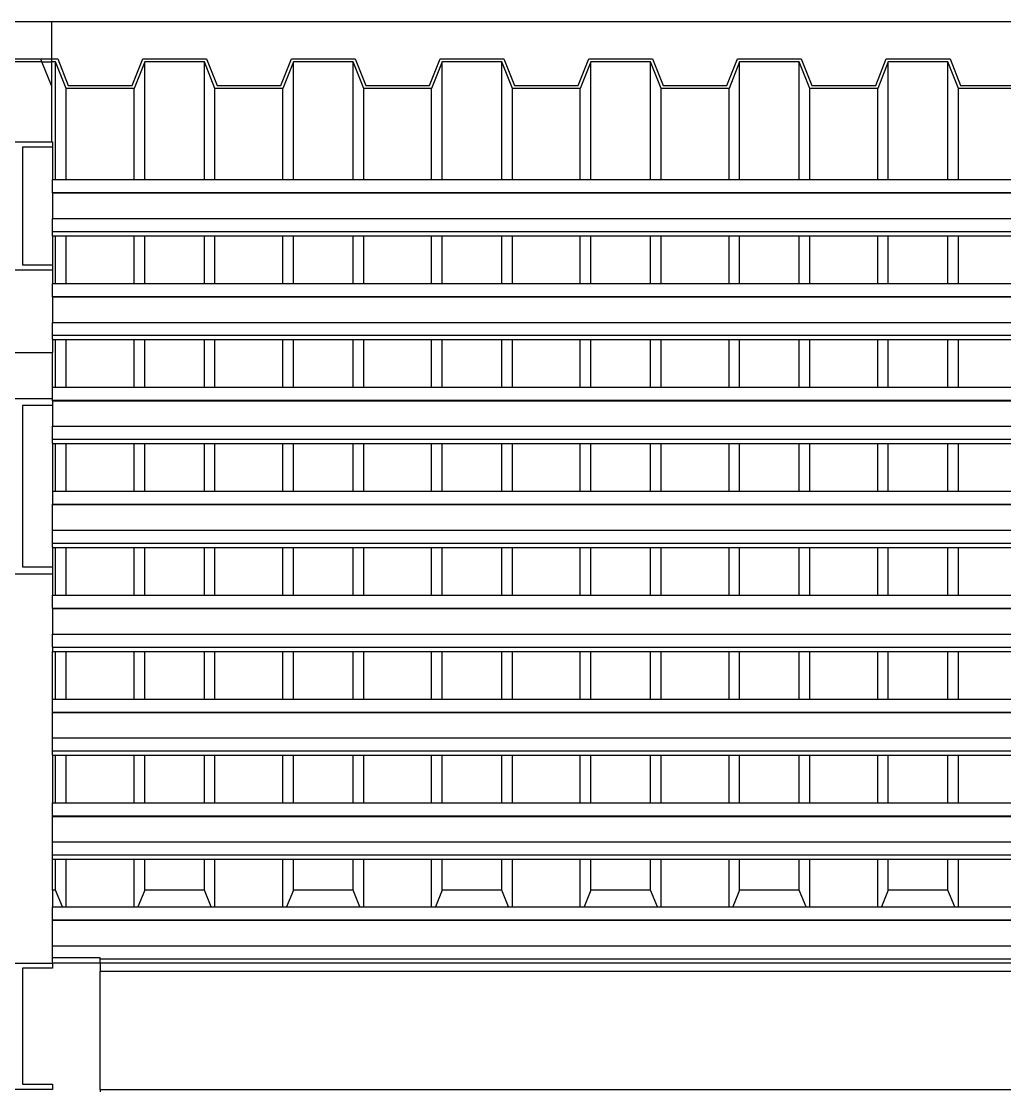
# Model space of a CAD drawing. Extents: x -35.6 to 35.6, y -12.2 to 13.4.
# Drawn here: x -3.735 to -1.867, y 10.831 to 12.861 of the extents above; entities that cross this region are included whole.
import ezdxf

# ---------------------------------------------------------------- set-up
doc = ezdxf.new("R2010")
doc.units = 0
doc.layers.get('0').update_dxf_attribs({"linetype": 'CONTINUOUS'})
doc.layers.add('SECTIONCUTEDGES', color=7, linetype='CONTINUOUS')

msp = doc.modelspace()

# ---------------------------------------------------------------- linework, layer by layer
for p, q in [((-3.6695, 12.5607), (-3.6695, 12.7841)), ((-3.5003, 12.5607), (-3.5003, 12.7841)), ((-3.3871, 12.5607), (-3.3871, 12.7841)), ((-3.2179, 12.5607), (-3.2179, 12.7841)), ((-3.1047, 12.5607), (-3.1047, 12.7841)), ((-2.9355, 12.5607), (-2.9355, 12.7841)), ((-2.8223, 12.5607), (-2.8223, 12.7841)), ((-2.6531, 12.5607), (-2.6531, 12.7841)), ((-2.5399, 12.5607), (-2.5399, 12.7841)), ((-2.3707, 12.5607), (-2.3707, 12.7841)), ((-2.2575, 12.5607), (-2.2575, 12.7841)), ((-2.0883, 12.5607), (-2.0883, 12.7841)), ((-1.975, 12.5607), (-1.975, 12.7841)), ((-3.6775, 12.7392), (-3.6775, 12.632)), ((-3.6494, 12.5607), (-3.6494, 12.7334)), ((-3.5205, 12.5607), (-3.5205, 12.7334)), ((-3.3669, 12.5607), (-3.3669, 12.7334)), ((-3.2381, 12.5607), (-3.2381, 12.7334)), ((-3.0845, 12.5607), (-3.0845, 12.7334)), ((-2.9557, 12.5607), (-2.9557, 12.7334)), ((-2.8021, 12.5607), (-2.8021, 12.7334)), ((-2.6733, 12.5607), (-2.6733, 12.7334)), ((-2.5197, 12.5607), (-2.5197, 12.7334)), ((-2.3908, 12.5607), (-2.3908, 12.7334)), ((-2.2373, 12.5607), (-2.2373, 12.7334)), ((-2.1084, 12.5607), (-2.1084, 12.7334)), ((-1.9549, 12.5607), (-1.9549, 12.7334)), ((-3.6752, 12.6221), (-3.6752, 12.5607)), ((-3.6752, 12.536), (-3.6752, 12.5607)), ((-3.6752, 12.5607), (-3.6695, 12.5607)), ((-3.6695, 12.5607), (-3.6494, 12.5607)), ((-3.6494, 12.5607), (-3.5205, 12.5607)), ((-3.5205, 12.5607), (-3.5003, 12.5607)), ((-3.5003, 12.5607), (-3.3871, 12.5607)), ((-3.3871, 12.5607), (-3.3669, 12.5607)), ((-3.3669, 12.5607), (-3.2381, 12.5607)), ((-3.2381, 12.5607), (-3.2179, 12.5607)), ((-3.2179, 12.5607), (-3.1047, 12.5607)), ((-3.1047, 12.5607), (-3.0845, 12.5607)), ((-3.0845, 12.5607), (-2.9557, 12.5607)), ((-2.9557, 12.5607), (-2.9355, 12.5607)), ((-2.9355, 12.5607), (-2.8223, 12.5607)), ((-2.8223, 12.5607), (-2.8021, 12.5607)), ((-2.8021, 12.5607), (-2.6733, 12.5607)), ((-2.6733, 12.5607), (-2.6531, 12.5607)), ((-2.6531, 12.5607), (-2.5399, 12.5607)), ((-2.5399, 12.5607), (-2.5197, 12.5607)), ((-2.5197, 12.5607), (-2.3908, 12.5607)), ((-2.3908, 12.5607), (-2.3707, 12.5607)), ((-2.3707, 12.5607), (-2.2575, 12.5607)), ((-2.2575, 12.5607), (-2.2373, 12.5607)), ((-2.2373, 12.5607), (-2.1084, 12.5607)), ((-2.1084, 12.5607), (-2.0883, 12.5607)), ((-2.0883, 12.5607), (-1.975, 12.5607)), ((-1.975, 12.5607), (-1.9549, 12.5607)), ((-1.9549, 12.5607), (-1.826, 12.5607)), ((-3.6752, 12.5352), (-3.6752, 12.536)), ((-3.6752, 12.536), (-0.0452, 12.536)), ((-3.6752, 12.5352), (-0.0452, 12.5352)), ((-3.6752, 12.5352), (-3.6752, 12.4867)), ((-3.6752, 12.4621), (-3.6752, 12.4867)), ((-3.6752, 12.4867), (-0.0452, 12.4867)), ((-3.6752, 12.4538), (-3.6752, 12.4621)), ((-3.6752, 12.4621), (-0.0452, 12.4621)), ((-3.6752, 12.4538), (-3.6695, 12.4538)), ((-3.6752, 12.4538), (-3.6752, 12.3987)), ((-3.6695, 12.3634), (-3.6695, 12.4538)), ((-3.6695, 12.4538), (-3.6494, 12.4538)), ((-3.6494, 12.3634), (-3.6494, 12.4538)), ((-3.6494, 12.4538), (-3.5205, 12.4538)), ((-3.5205, 12.3634), (-3.5205, 12.4538)), ((-3.5205, 12.4538), (-3.5003, 12.4538)), ((-3.5003, 12.3634), (-3.5003, 12.4538)), ((-3.5003, 12.4538), (-3.3871, 12.4538)), ((-3.3871, 12.3634), (-3.3871, 12.4538)), ((-3.3871, 12.4538), (-3.3669, 12.4538)), ((-3.3669, 12.3634), (-3.3669, 12.4538)), ((-3.3669, 12.4538), (-3.2381, 12.4538)), ((-3.2381, 12.3634), (-3.2381, 12.4538)), ((-3.2381, 12.4538), (-3.2179, 12.4538)), ((-3.2179, 12.3634), (-3.2179, 12.4538)), ((-3.2179, 12.4538), (-3.1047, 12.4538)), ((-3.1047, 12.3634), (-3.1047, 12.4538)), ((-3.1047, 12.4538), (-3.0845, 12.4538)), ((-3.0845, 12.3634), (-3.0845, 12.4538)), ((-3.0845, 12.4538), (-2.9557, 12.4538)), ((-2.9557, 12.3634), (-2.9557, 12.4538)), ((-2.9557, 12.4538), (-2.9355, 12.4538)), ((-2.9355, 12.3634), (-2.9355, 12.4538)), ((-2.9355, 12.4538), (-2.8223, 12.4538)), ((-2.8223, 12.3634), (-2.8223, 12.4538)), ((-2.8223, 12.4538), (-2.8021, 12.4538)), ((-2.8021, 12.3634), (-2.8021, 12.4538)), ((-2.8021, 12.4538), (-2.6733, 12.4538)), ((-2.6733, 12.3634), (-2.6733, 12.4538)), ((-2.6733, 12.4538), (-2.6531, 12.4538)), ((-2.6531, 12.3634), (-2.6531, 12.4538)), ((-2.6531, 12.4538), (-2.5399, 12.4538)), ((-2.5399, 12.3634), (-2.5399, 12.4538)), ((-2.5399, 12.4538), (-2.5197, 12.4538)), ((-2.5197, 12.3634), (-2.5197, 12.4538)), ((-2.5197, 12.4538), (-2.3908, 12.4538)), ((-2.3908, 12.3634), (-2.3908, 12.4538)), ((-2.3908, 12.4538), (-2.3707, 12.4538)), ((-2.3707, 12.3634), (-2.3707, 12.4538)), ((-2.3707, 12.4538), (-2.2575, 12.4538)), ((-2.2575, 12.3634), (-2.2575, 12.4538)), ((-2.2575, 12.4538), (-2.2373, 12.4538)), ((-2.2373, 12.3634), (-2.2373, 12.4538)), ((-2.2373, 12.4538), (-2.1084, 12.4538)), ((-2.1084, 12.3634), (-2.1084, 12.4538)), ((-2.1084, 12.4538), (-2.0883, 12.4538)), ((-2.0883, 12.3634), (-2.0883, 12.4538)), ((-2.0883, 12.4538), (-1.975, 12.4538)), ((-1.975, 12.3634), (-1.975, 12.4538)), ((-1.975, 12.4538), (-1.9549, 12.4538)), ((-1.9549, 12.3634), (-1.9549, 12.4538)), ((-1.9549, 12.4538), (-1.826, 12.4538)), ((-3.6752, 12.3887), (-3.6752, 12.3634)), ((-3.6752, 12.3388), (-3.6752, 12.3634)), ((-3.6752, 12.3634), (-3.6695, 12.3634)), ((-3.6695, 12.3634), (-3.6494, 12.3634)), ((-3.6494, 12.3634), (-3.5205, 12.3634)), ((-3.5205, 12.3634), (-3.5003, 12.3634)), ((-3.5003, 12.3634), (-3.3871, 12.3634)), ((-3.3871, 12.3634), (-3.3669, 12.3634)), ((-3.3669, 12.3634), (-3.2381, 12.3634)), ((-3.2381, 12.3634), (-3.2179, 12.3634)), ((-3.2179, 12.3634), (-3.1047, 12.3634)), ((-3.1047, 12.3634), (-3.0845, 12.3634)), ((-3.0845, 12.3634), (-2.9557, 12.3634)), ((-2.9557, 12.3634), (-2.9355, 12.3634)), ((-2.9355, 12.3634), (-2.8223, 12.3634)), ((-2.8223, 12.3634), (-2.8021, 12.3634)), ((-2.8021, 12.3634), (-2.6733, 12.3634)), ((-2.6733, 12.3634), (-2.6531, 12.3634)), ((-2.6531, 12.3634), (-2.5399, 12.3634)), ((-2.5399, 12.3634), (-2.5197, 12.3634)), ((-2.5197, 12.3634), (-2.3908, 12.3634)), ((-2.3908, 12.3634), (-2.3707, 12.3634)), ((-2.3707, 12.3634), (-2.2575, 12.3634)), ((-2.2575, 12.3634), (-2.2373, 12.3634)), ((-2.2373, 12.3634), (-2.1084, 12.3634)), ((-2.1084, 12.3634), (-2.0883, 12.3634)), ((-2.0883, 12.3634), (-1.975, 12.3634)), ((-1.975, 12.3634), (-1.9549, 12.3634)), ((-1.9549, 12.3634), (-1.826, 12.3634)), ((-3.6752, 12.3379), (-3.6752, 12.3388)), ((-3.6752, 12.3388), (-0.0452, 12.3388)), ((-3.6752, 12.3379), (-0.0452, 12.3379)), ((-3.6752, 12.3379), (-3.6752, 12.2894)), ((-3.6752, 12.2648), (-3.6752, 12.2894)), ((-3.6752, 12.2894), (-0.0452, 12.2894)), ((-3.6752, 12.2566), (-3.6752, 12.2648)), ((-3.6752, 12.2648), (-0.0452, 12.2648)), ((-3.6752, 12.2566), (-3.6695, 12.2566)), ((-3.6752, 12.2566), (-3.6752, 12.2324)), ((-3.6695, 12.1661), (-3.6695, 12.2566)), ((-3.6695, 12.2566), (-3.6494, 12.2566)), ((-3.6494, 12.1661), (-3.6494, 12.2566)), ((-3.6494, 12.2566), (-3.5205, 12.2566)), ((-3.5205, 12.1661), (-3.5205, 12.2566)), ((-3.5205, 12.2566), (-3.5003, 12.2566)), ((-3.5003, 12.1661), (-3.5003, 12.2566)), ((-3.5003, 12.2566), (-3.3871, 12.2566)), ((-3.3871, 12.1661), (-3.3871, 12.2566)), ((-3.3871, 12.2566), (-3.3669, 12.2566)), ((-3.3669, 12.1661), (-3.3669, 12.2566)), ((-3.3669, 12.2566), (-3.2381, 12.2566)), ((-3.2381, 12.1661), (-3.2381, 12.2566)), ((-3.2381, 12.2566), (-3.2179, 12.2566)), ((-3.2179, 12.1661), (-3.2179, 12.2566)), ((-3.2179, 12.2566), (-3.1047, 12.2566)), ((-3.1047, 12.1661), (-3.1047, 12.2566)), ((-3.1047, 12.2566), (-3.0845, 12.2566)), ((-3.0845, 12.1661), (-3.0845, 12.2566)), ((-3.0845, 12.2566), (-2.9557, 12.2566)), ((-2.9557, 12.1661), (-2.9557, 12.2566)), ((-2.9557, 12.2566), (-2.9355, 12.2566)), ((-2.9355, 12.1661), (-2.9355, 12.2566)), ((-2.9355, 12.2566), (-2.8223, 12.2566)), ((-2.8223, 12.1661), (-2.8223, 12.2566)), ((-2.8223, 12.2566), (-2.8021, 12.2566)), ((-2.8021, 12.1661), (-2.8021, 12.2566)), ((-2.8021, 12.2566), (-2.6733, 12.2566)), ((-2.6733, 12.1661), (-2.6733, 12.2566)), ((-2.6733, 12.2566), (-2.6531, 12.2566)), ((-2.6531, 12.1661), (-2.6531, 12.2566)), ((-2.6531, 12.2566), (-2.5399, 12.2566)), ((-2.5399, 12.1661), (-2.5399, 12.2566)), ((-2.5399, 12.2566), (-2.5197, 12.2566)), ((-2.5197, 12.1661), (-2.5197, 12.2566)), ((-2.5197, 12.2566), (-2.3908, 12.2566)), ((-2.3908, 12.1661), (-2.3908, 12.2566)), ((-2.3908, 12.2566), (-2.3707, 12.2566)), ((-2.3707, 12.1661), (-2.3707, 12.2566)), ((-2.3707, 12.2566), (-2.2575, 12.2566)), ((-2.2575, 12.1661), (-2.2575, 12.2566)), ((-2.2575, 12.2566), (-2.2373, 12.2566)), ((-2.2373, 12.1661), (-2.2373, 12.2566)), ((-2.2373, 12.2566), (-2.1084, 12.2566)), ((-2.1084, 12.1661), (-2.1084, 12.2566)), ((-2.1084, 12.2566), (-2.0883, 12.2566)), ((-2.0883, 12.1661), (-2.0883, 12.2566)), ((-2.0883, 12.2566), (-1.975, 12.2566)), ((-1.975, 12.1661), (-1.975, 12.2566)), ((-1.975, 12.2566), (-1.9549, 12.2566)), ((-1.9549, 12.1661), (-1.9549, 12.2566)), ((-1.9549, 12.2566), (-1.826, 12.2566)), ((-3.7952, 12.2324), (-3.6752, 12.2324)), ((-3.6752, 12.1661), (-3.6752, 12.2324)), ((-3.6752, 12.145), (-3.6752, 12.1661)), ((-3.6752, 12.1661), (-3.6695, 12.1661)), ((-3.6695, 12.1661), (-3.6494, 12.1661)), ((-3.6494, 12.1661), (-3.5205, 12.1661)), ((-3.5205, 12.1661), (-3.5003, 12.1661)), ((-3.5003, 12.1661), (-3.3871, 12.1661)), ((-3.3871, 12.1661), (-3.3669, 12.1661)), ((-3.3669, 12.1661), (-3.2381, 12.1661)), ((-3.2381, 12.1661), (-3.2179, 12.1661)), ((-3.2179, 12.1661), (-3.1047, 12.1661)), ((-3.1047, 12.1661), (-3.0845, 12.1661)), ((-3.0845, 12.1661), (-2.9557, 12.1661)), ((-2.9557, 12.1661), (-2.9355, 12.1661)), ((-2.9355, 12.1661), (-2.8223, 12.1661)), ((-2.8223, 12.1661), (-2.8021, 12.1661)), ((-2.8021, 12.1661), (-2.6733, 12.1661)), ((-2.6733, 12.1661), (-2.6531, 12.1661)), ((-2.6531, 12.1661), (-2.5399, 12.1661)), ((-2.5399, 12.1661), (-2.5197, 12.1661)), ((-2.5197, 12.1661), (-2.3908, 12.1661)), ((-2.3908, 12.1661), (-2.3707, 12.1661)), ((-2.3707, 12.1661), (-2.2575, 12.1661)), ((-2.2575, 12.1661), (-2.2373, 12.1661)), ((-2.2373, 12.1661), (-2.1084, 12.1661)), ((-2.1084, 12.1661), (-2.0883, 12.1661)), ((-2.0883, 12.1661), (-1.975, 12.1661)), ((-1.975, 12.1661), (-1.9549, 12.1661)), ((-1.9549, 12.1661), (-1.826, 12.1661)), ((-3.6752, 12.1415), (-0.0452, 12.1415)), ((-3.6752, 12.1407), (-0.0452, 12.1407)), ((-3.6752, 12.1314), (-3.6752, 12.0922)), ((-3.6752, 12.0675), (-3.6752, 12.0922)), ((-3.6752, 12.0922), (-0.0452, 12.0922)), ((-3.6752, 12.0593), (-3.6752, 12.0675)), ((-3.6752, 12.0675), (-0.0452, 12.0675)), ((-3.6752, 12.0593), (-3.6695, 12.0593)), ((-3.6752, 12.0593), (-3.6752, 11.9689)), ((-3.6695, 11.9689), (-3.6695, 12.0593)), ((-3.6695, 12.0593), (-3.6494, 12.0593)), ((-3.6494, 11.9689), (-3.6494, 12.0593)), ((-3.6494, 12.0593), (-3.5205, 12.0593)), ((-3.5205, 11.9689), (-3.5205, 12.0593)), ((-3.5205, 12.0593), (-3.5003, 12.0593)), ((-3.5003, 11.9689), (-3.5003, 12.0593)), ((-3.5003, 12.0593), (-3.3871, 12.0593)), ((-3.3871, 11.9689), (-3.3871, 12.0593)), ((-3.3871, 12.0593), (-3.3669, 12.0593)), ((-3.3669, 11.9689), (-3.3669, 12.0593)), ((-3.3669, 12.0593), (-3.2381, 12.0593)), ((-3.2381, 11.9689), (-3.2381, 12.0593)), ((-3.2381, 12.0593), (-3.2179, 12.0593)), ((-3.2179, 11.9689), (-3.2179, 12.0593)), ((-3.2179, 12.0593), (-3.1047, 12.0593)), ((-3.1047, 11.9689), (-3.1047, 12.0593)), ((-3.1047, 12.0593), (-3.0845, 12.0593)), ((-3.0845, 11.9689), (-3.0845, 12.0593)), ((-3.0845, 12.0593), (-2.9557, 12.0593)), ((-2.9557, 11.9689), (-2.9557, 12.0593)), ((-2.9557, 12.0593), (-2.9355, 12.0593)), ((-2.9355, 11.9689), (-2.9355, 12.0593)), ((-2.9355, 12.0593), (-2.8223, 12.0593)), ((-2.8223, 11.9689), (-2.8223, 12.0593)), ((-2.8223, 12.0593), (-2.8021, 12.0593)), ((-2.8021, 11.9689), (-2.8021, 12.0593)), ((-2.8021, 12.0593), (-2.6733, 12.0593)), ((-2.6733, 11.9689), (-2.6733, 12.0593)), ((-2.6733, 12.0593), (-2.6531, 12.0593)), ((-2.6531, 11.9689), (-2.6531, 12.0593)), ((-2.6531, 12.0593), (-2.5399, 12.0593)), ((-2.5399, 11.9689), (-2.5399, 12.0593)), ((-2.5399, 12.0593), (-2.5197, 12.0593)), ((-2.5197, 11.9689), (-2.5197, 12.0593)), ((-2.5197, 12.0593), (-2.3908, 12.0593)), ((-2.3908, 11.9689), (-2.3908, 12.0593)), ((-2.3908, 12.0593), (-2.3707, 12.0593)), ((-2.3707, 11.9689), (-2.3707, 12.0593)), ((-2.3707, 12.0593), (-2.2575, 12.0593)), ((-2.2575, 11.9689), (-2.2575, 12.0593)), ((-2.2575, 12.0593), (-2.2373, 12.0593)), ((-2.2373, 11.9689), (-2.2373, 12.0593)), ((-2.2373, 12.0593), (-2.1084, 12.0593)), ((-2.1084, 11.9689), (-2.1084, 12.0593)), ((-2.1084, 12.0593), (-2.0883, 12.0593)), ((-2.0883, 11.9689), (-2.0883, 12.0593)), ((-2.0883, 12.0593), (-1.975, 12.0593)), ((-1.975, 11.9689), (-1.975, 12.0593)), ((-1.975, 12.0593), (-1.9549, 12.0593)), ((-1.9549, 11.9689), (-1.9549, 12.0593)), ((-1.9549, 12.0593), (-1.826, 12.0593)), ((-3.6752, 11.9689), (-3.6695, 11.9689)), ((-3.6752, 11.9689), (-3.6752, 11.9442)), ((-3.6695, 11.9689), (-3.6494, 11.9689)), ((-3.6494, 11.9689), (-3.5205, 11.9689)), ((-3.5205, 11.9689), (-3.5003, 11.9689)), ((-3.5003, 11.9689), (-3.3871, 11.9689)), ((-3.3871, 11.9689), (-3.3669, 11.9689)), ((-3.3669, 11.9689), (-3.2381, 11.9689)), ((-3.2381, 11.9689), (-3.2179, 11.9689)), ((-3.2179, 11.9689), (-3.1047, 11.9689)), ((-3.1047, 11.9689), (-3.0845, 11.9689)), ((-3.0845, 11.9689), (-2.9557, 11.9689)), ((-2.9557, 11.9689), (-2.9355, 11.9689)), ((-2.9355, 11.9689), (-2.8223, 11.9689)), ((-2.8223, 11.9689), (-2.8021, 11.9689)), ((-2.8021, 11.9689), (-2.6733, 11.9689)), ((-2.6733, 11.9689), (-2.6531, 11.9689)), ((-2.6531, 11.9689), (-2.5399, 11.9689)), ((-2.5399, 11.9689), (-2.5197, 11.9689)), ((-2.5197, 11.9689), (-2.3908, 11.9689)), ((-2.3908, 11.9689), (-2.3707, 11.9689)), ((-2.3707, 11.9689), (-2.2575, 11.9689)), ((-2.2575, 11.9689), (-2.2373, 11.9689)), ((-2.2373, 11.9689), (-2.1084, 11.9689)), ((-2.1084, 11.9689), (-2.0883, 11.9689)), ((-2.0883, 11.9689), (-1.975, 11.9689)), ((-1.975, 11.9689), (-1.9549, 11.9689)), ((-1.9549, 11.9689), (-1.826, 11.9689)), ((-3.6752, 11.9434), (-3.6752, 11.9442)), ((-3.6752, 11.9442), (-0.0452, 11.9442)), ((-3.6752, 11.9434), (-0.0452, 11.9434)), ((-3.6752, 11.8949), (-3.6752, 11.9434)), ((-3.6752, 11.8702), (-3.6752, 11.8949)), ((-3.6752, 11.8949), (-0.0452, 11.8949)), ((-3.6752, 11.862), (-3.6752, 11.8702)), ((-3.6752, 11.8702), (-0.0452, 11.8702)), ((-3.6752, 11.862), (-3.6695, 11.862)), ((-3.6752, 11.862), (-3.6752, 11.8251)), ((-3.6695, 11.7716), (-3.6695, 11.862)), ((-3.6695, 11.862), (-3.6494, 11.862)), ((-3.6494, 11.7716), (-3.6494, 11.862)), ((-3.6494, 11.862), (-3.5205, 11.862)), ((-3.5205, 11.7716), (-3.5205, 11.862)), ((-3.5205, 11.862), (-3.5003, 11.862)), ((-3.5003, 11.7716), (-3.5003, 11.862)), ((-3.5003, 11.862), (-3.3871, 11.862)), ((-3.3871, 11.7716), (-3.3871, 11.862)), ((-3.3871, 11.862), (-3.3669, 11.862)), ((-3.3669, 11.7716), (-3.3669, 11.862)), ((-3.3669, 11.862), (-3.2381, 11.862)), ((-3.2381, 11.7716), (-3.2381, 11.862)), ((-3.2381, 11.862), (-3.2179, 11.862)), ((-3.2179, 11.7716), (-3.2179, 11.862)), ((-3.2179, 11.862), (-3.1047, 11.862)), ((-3.1047, 11.7716), (-3.1047, 11.862)), ((-3.1047, 11.862), (-3.0845, 11.862)), ((-3.0845, 11.7716), (-3.0845, 11.862)), ((-3.0845, 11.862), (-2.9557, 11.862)), ((-2.9557, 11.7716), (-2.9557, 11.862)), ((-2.9557, 11.862), (-2.9355, 11.862)), ((-2.9355, 11.7716), (-2.9355, 11.862)), ((-2.9355, 11.862), (-2.8223, 11.862)), ((-2.8223, 11.7716), (-2.8223, 11.862)), ((-2.8223, 11.862), (-2.8021, 11.862)), ((-2.8021, 11.7716), (-2.8021, 11.862)), ((-2.8021, 11.862), (-2.6733, 11.862)), ((-2.6733, 11.7716), (-2.6733, 11.862)), ((-2.6733, 11.862), (-2.6531, 11.862)), ((-2.6531, 11.7716), (-2.6531, 11.862)), ((-2.6531, 11.862), (-2.5399, 11.862)), ((-2.5399, 11.7716), (-2.5399, 11.862)), ((-2.5399, 11.862), (-2.5197, 11.862)), ((-2.5197, 11.7716), (-2.5197, 11.862)), ((-2.5197, 11.862), (-2.3908, 11.862)), ((-2.3908, 11.7716), (-2.3908, 11.862)), ((-2.3908, 11.862), (-2.3707, 11.862)), ((-2.3707, 11.7716), (-2.3707, 11.862)), ((-2.3707, 11.862), (-2.2575, 11.862)), ((-2.2575, 11.7716), (-2.2575, 11.862)), ((-2.2575, 11.862), (-2.2373, 11.862)), ((-2.2373, 11.7716), (-2.2373, 11.862)), ((-2.2373, 11.862), (-2.1084, 11.862)), ((-2.1084, 11.7716), (-2.1084, 11.862)), ((-2.1084, 11.862), (-2.0883, 11.862)), ((-2.0883, 11.7716), (-2.0883, 11.862)), ((-2.0883, 11.862), (-1.975, 11.862)), ((-1.975, 11.7716), (-1.975, 11.862)), ((-1.975, 11.862), (-1.9549, 11.862)), ((-1.9549, 11.7716), (-1.9549, 11.862)), ((-1.9549, 11.862), (-1.826, 11.862)), ((-3.6752, 11.8115), (-3.6752, 11.7716)), ((-3.6752, 11.7469), (-3.6752, 11.7716)), ((-3.6752, 11.7716), (-3.6695, 11.7716)), ((-3.6695, 11.7716), (-3.6494, 11.7716)), ((-3.6494, 11.7716), (-3.5205, 11.7716)), ((-3.5205, 11.7716), (-3.5003, 11.7716)), ((-3.5003, 11.7716), (-3.3871, 11.7716)), ((-3.3871, 11.7716), (-3.3669, 11.7716)), ((-3.3669, 11.7716), (-3.2381, 11.7716)), ((-3.2381, 11.7716), (-3.2179, 11.7716)), ((-3.2179, 11.7716), (-3.1047, 11.7716)), ((-3.1047, 11.7716), (-3.0845, 11.7716)), ((-3.0845, 11.7716), (-2.9557, 11.7716)), ((-2.9557, 11.7716), (-2.9355, 11.7716)), ((-2.9355, 11.7716), (-2.8223, 11.7716)), ((-2.8223, 11.7716), (-2.8021, 11.7716)), ((-2.8021, 11.7716), (-2.6733, 11.7716)), ((-2.6733, 11.7716), (-2.6531, 11.7716)), ((-2.6531, 11.7716), (-2.5399, 11.7716)), ((-2.5399, 11.7716), (-2.5197, 11.7716)), ((-2.5197, 11.7716), (-2.3908, 11.7716)), ((-2.3908, 11.7716), (-2.3707, 11.7716)), ((-2.3707, 11.7716), (-2.2575, 11.7716)), ((-2.2575, 11.7716), (-2.2373, 11.7716)), ((-2.2373, 11.7716), (-2.1084, 11.7716)), ((-2.1084, 11.7716), (-2.0883, 11.7716)), ((-2.0883, 11.7716), (-1.975, 11.7716)), ((-1.975, 11.7716), (-1.9549, 11.7716)), ((-1.9549, 11.7716), (-1.826, 11.7716)), ((-3.6752, 11.7461), (-3.6752, 11.7469)), ((-3.6752, 11.7469), (-0.0452, 11.7469)), ((-3.6752, 11.7461), (-0.0452, 11.7461)), ((-3.6752, 11.7461), (-3.6752, 11.6976)), ((-3.6752, 11.6729), (-3.6752, 11.6976)), ((-3.6752, 11.6976), (-0.0452, 11.6976)), ((-3.6752, 11.6729), (-0.0452, 11.6729)), ((-3.6752, 11.6729), (-3.6752, 11.6647)), ((-3.6752, 11.6647), (-3.6695, 11.6647)), ((-3.6752, 11.5743), (-3.6752, 11.6647)), ((-3.6695, 11.5743), (-3.6695, 11.6647)), ((-3.6695, 11.6647), (-3.6494, 11.6647)), ((-3.6494, 11.5743), (-3.6494, 11.6647)), ((-3.6494, 11.6647), (-3.5205, 11.6647)), ((-3.5205, 11.5743), (-3.5205, 11.6647)), ((-3.5205, 11.6647), (-3.5003, 11.6647)), ((-3.5003, 11.5743), (-3.5003, 11.6647)), ((-3.5003, 11.6647), (-3.3871, 11.6647)), ((-3.3871, 11.5743), (-3.3871, 11.6647)), ((-3.3871, 11.6647), (-3.3669, 11.6647)), ((-3.3669, 11.5743), (-3.3669, 11.6647)), ((-3.3669, 11.6647), (-3.2381, 11.6647)), ((-3.2381, 11.5743), (-3.2381, 11.6647)), ((-3.2381, 11.6647), (-3.2179, 11.6647)), ((-3.2179, 11.5743), (-3.2179, 11.6647)), ((-3.2179, 11.6647), (-3.1047, 11.6647)), ((-3.1047, 11.5743), (-3.1047, 11.6647)), ((-3.1047, 11.6647), (-3.0845, 11.6647)), ((-3.0845, 11.5743), (-3.0845, 11.6647)), ((-3.0845, 11.6647), (-2.9557, 11.6647)), ((-2.9557, 11.5743), (-2.9557, 11.6647)), ((-2.9557, 11.6647), (-2.9355, 11.6647)), ((-2.9355, 11.5743), (-2.9355, 11.6647)), ((-2.9355, 11.6647), (-2.8223, 11.6647)), ((-2.8223, 11.5743), (-2.8223, 11.6647)), ((-2.8223, 11.6647), (-2.8021, 11.6647)), ((-2.8021, 11.5743), (-2.8021, 11.6647)), ((-2.8021, 11.6647), (-2.6733, 11.6647)), ((-2.6733, 11.5743), (-2.6733, 11.6647)), ((-2.6733, 11.6647), (-2.6531, 11.6647)), ((-2.6531, 11.5743), (-2.6531, 11.6647)), ((-2.6531, 11.6647), (-2.5399, 11.6647)), ((-2.5399, 11.5743), (-2.5399, 11.6647)), ((-2.5399, 11.6647), (-2.5197, 11.6647)), ((-2.5197, 11.5743), (-2.5197, 11.6647)), ((-2.5197, 11.6647), (-2.3908, 11.6647)), ((-2.3908, 11.5743), (-2.3908, 11.6647)), ((-2.3908, 11.6647), (-2.3707, 11.6647)), ((-2.3707, 11.5743), (-2.3707, 11.6647)), ((-2.3707, 11.6647), (-2.2575, 11.6647)), ((-2.2575, 11.5743), (-2.2575, 11.6647)), ((-2.2575, 11.6647), (-2.2373, 11.6647)), ((-2.2373, 11.5743), (-2.2373, 11.6647)), ((-2.2373, 11.6647), (-2.1084, 11.6647)), ((-2.1084, 11.5743), (-2.1084, 11.6647)), ((-2.1084, 11.6647), (-2.0883, 11.6647)), ((-2.0883, 11.5743), (-2.0883, 11.6647)), ((-2.0883, 11.6647), (-1.975, 11.6647)), ((-1.975, 11.5743), (-1.975, 11.6647)), ((-1.975, 11.6647), (-1.9549, 11.6647)), ((-1.9549, 11.5743), (-1.9549, 11.6647)), ((-1.9549, 11.6647), (-1.826, 11.6647)), ((-3.6752, 11.5496), (-3.6752, 11.5743)), ((-3.6752, 11.5743), (-3.6695, 11.5743)), ((-3.6695, 11.5743), (-3.6494, 11.5743)), ((-3.6494, 11.5743), (-3.5205, 11.5743)), ((-3.5205, 11.5743), (-3.5003, 11.5743)), ((-3.5003, 11.5743), (-3.3871, 11.5743)), ((-3.3871, 11.5743), (-3.3669, 11.5743)), ((-3.3669, 11.5743), (-3.2381, 11.5743)), ((-3.2381, 11.5743), (-3.2179, 11.5743)), ((-3.2179, 11.5743), (-3.1047, 11.5743)), ((-3.1047, 11.5743), (-3.0845, 11.5743)), ((-3.0845, 11.5743), (-2.9557, 11.5743)), ((-2.9557, 11.5743), (-2.9355, 11.5743)), ((-2.9355, 11.5743), (-2.8223, 11.5743)), ((-2.8223, 11.5743), (-2.8021, 11.5743)), ((-2.8021, 11.5743), (-2.6733, 11.5743)), ((-2.6733, 11.5743), (-2.6531, 11.5743)), ((-2.6531, 11.5743), (-2.5399, 11.5743)), ((-2.5399, 11.5743), (-2.5197, 11.5743)), ((-2.5197, 11.5743), (-2.3908, 11.5743)), ((-2.3908, 11.5743), (-2.3707, 11.5743)), ((-2.3707, 11.5743), (-2.2575, 11.5743)), ((-2.2575, 11.5743), (-2.2373, 11.5743)), ((-2.2373, 11.5743), (-2.1084, 11.5743)), ((-2.1084, 11.5743), (-2.0883, 11.5743)), ((-2.0883, 11.5743), (-1.975, 11.5743)), ((-1.975, 11.5743), (-1.9549, 11.5743)), ((-1.9549, 11.5743), (-1.826, 11.5743)), ((-3.6752, 11.5488), (-3.6752, 11.5496)), ((-3.6752, 11.5496), (-0.0452, 11.5496)), ((-3.6752, 11.5488), (-0.0452, 11.5488)), ((-3.6752, 11.5003), (-3.6752, 11.5488)), ((-3.6752, 11.5003), (-0.0452, 11.5003)), ((-3.6752, 11.4757), (-3.6752, 11.5003)), ((-3.6752, 11.4674), (-3.6752, 11.4757)), ((-3.6752, 11.4757), (-0.0452, 11.4757)), ((-3.6752, 11.4674), (-3.6695, 11.4674)), ((-3.6752, 11.4674), (-3.6752, 11.377)), ((-3.6695, 11.377), (-3.6695, 11.4674)), ((-3.6695, 11.4674), (-3.6494, 11.4674)), ((-3.6494, 11.377), (-3.6494, 11.4674)), ((-3.6494, 11.4674), (-3.5205, 11.4674)), ((-3.5205, 11.377), (-3.5205, 11.4674)), ((-3.5205, 11.4674), (-3.5003, 11.4674)), ((-3.5003, 11.377), (-3.5003, 11.4674)), ((-3.5003, 11.4674), (-3.3871, 11.4674)), ((-3.3871, 11.377), (-3.3871, 11.4674)), ((-3.3871, 11.4674), (-3.3669, 11.4674)), ((-3.3669, 11.377), (-3.3669, 11.4674)), ((-3.3669, 11.4674), (-3.2381, 11.4674)), ((-3.2381, 11.377), (-3.2381, 11.4674)), ((-3.2381, 11.4674), (-3.2179, 11.4674)), ((-3.2179, 11.377), (-3.2179, 11.4674)), ((-3.2179, 11.4674), (-3.1047, 11.4674)), ((-3.1047, 11.377), (-3.1047, 11.4674)), ((-3.1047, 11.4674), (-3.0845, 11.4674)), ((-3.0845, 11.377), (-3.0845, 11.4674)), ((-3.0845, 11.4674), (-2.9557, 11.4674)), ((-2.9557, 11.377), (-2.9557, 11.4674)), ((-2.9557, 11.4674), (-2.9355, 11.4674)), ((-2.9355, 11.377), (-2.9355, 11.4674)), ((-2.9355, 11.4674), (-2.8223, 11.4674)), ((-2.8223, 11.377), (-2.8223, 11.4674)), ((-2.8223, 11.4674), (-2.8021, 11.4674)), ((-2.8021, 11.377), (-2.8021, 11.4674)), ((-2.8021, 11.4674), (-2.6733, 11.4674)), ((-2.6733, 11.377), (-2.6733, 11.4674)), ((-2.6733, 11.4674), (-2.6531, 11.4674)), ((-2.6531, 11.377), (-2.6531, 11.4674)), ((-2.6531, 11.4674), (-2.5399, 11.4674)), ((-2.5399, 11.377), (-2.5399, 11.4674)), ((-2.5399, 11.4674), (-2.5197, 11.4674)), ((-2.5197, 11.377), (-2.5197, 11.4674)), ((-2.5197, 11.4674), (-2.3908, 11.4674)), ((-2.3908, 11.377), (-2.3908, 11.4674)), ((-2.3908, 11.4674), (-2.3707, 11.4674)), ((-2.3707, 11.377), (-2.3707, 11.4674)), ((-2.3707, 11.4674), (-2.2575, 11.4674)), ((-2.2575, 11.377), (-2.2575, 11.4674)), ((-2.2575, 11.4674), (-2.2373, 11.4674)), ((-2.2373, 11.377), (-2.2373, 11.4674)), ((-2.2373, 11.4674), (-2.1084, 11.4674)), ((-2.1084, 11.377), (-2.1084, 11.4674)), ((-2.1084, 11.4674), (-2.0883, 11.4674)), ((-2.0883, 11.377), (-2.0883, 11.4674)), ((-2.0883, 11.4674), (-1.975, 11.4674)), ((-1.975, 11.377), (-1.975, 11.4674)), ((-1.975, 11.4674), (-1.9549, 11.4674)), ((-1.9549, 11.377), (-1.9549, 11.4674)), ((-1.9549, 11.4674), (-1.826, 11.4674)), ((-3.6752, 11.3524), (-3.6752, 11.377)), ((-3.6752, 11.377), (-3.6695, 11.377)), ((-3.6695, 11.377), (-3.6494, 11.377)), ((-3.6494, 11.377), (-3.5205, 11.377)), ((-3.5205, 11.377), (-3.5003, 11.377)), ((-3.5003, 11.377), (-3.3871, 11.377)), ((-3.3871, 11.377), (-3.3669, 11.377)), ((-3.3669, 11.377), (-3.2381, 11.377)), ((-3.2381, 11.377), (-3.2179, 11.377)), ((-3.2179, 11.377), (-3.1047, 11.377)), ((-3.1047, 11.377), (-3.0845, 11.377)), ((-3.0845, 11.377), (-2.9557, 11.377)), ((-2.9557, 11.377), (-2.9355, 11.377)), ((-2.9355, 11.377), (-2.8223, 11.377)), ((-2.8223, 11.377), (-2.8021, 11.377)), ((-2.8021, 11.377), (-2.6733, 11.377)), ((-2.6733, 11.377), (-2.6531, 11.377)), ((-2.6531, 11.377), (-2.5399, 11.377)), ((-2.5399, 11.377), (-2.5197, 11.377)), ((-2.5197, 11.377), (-2.3908, 11.377)), ((-2.3908, 11.377), (-2.3707, 11.377)), ((-2.3707, 11.377), (-2.2575, 11.377)), ((-2.2575, 11.377), (-2.2373, 11.377)), ((-2.2373, 11.377), (-2.1084, 11.377)), ((-2.1084, 11.377), (-2.0883, 11.377)), ((-2.0883, 11.377), (-1.975, 11.377)), ((-1.975, 11.377), (-1.9549, 11.377)), ((-1.9549, 11.377), (-1.826, 11.377)), ((-3.6752, 11.3515), (-3.6752, 11.3524)), ((-3.6752, 11.3524), (-0.0452, 11.3524)), ((-3.6752, 11.3515), (-0.0452, 11.3515)), ((-3.6752, 11.303), (-3.6752, 11.3515)), ((-3.6752, 11.2784), (-3.6752, 11.303)), ((-3.6752, 11.303), (-0.0452, 11.303)), ((-3.6752, 11.2702), (-3.6752, 11.2784)), ((-3.6752, 11.2784), (-0.0452, 11.2784)), ((-3.6752, 11.2702), (-3.6695, 11.2702)), ((-3.6752, 11.2114), (-3.6752, 11.2702)), ((-3.6695, 11.2114), (-3.6695, 11.2702)), ((-3.6695, 11.2702), (-3.6494, 11.2702)), ((-3.6494, 11.1797), (-3.6494, 11.2702)), ((-3.6494, 11.2702), (-3.5205, 11.2702)), ((-3.5205, 11.1797), (-3.5205, 11.2702)), ((-3.5205, 11.2702), (-3.5003, 11.2702)), ((-3.5003, 11.2114), (-3.5003, 11.2702)), ((-3.5003, 11.2702), (-3.3871, 11.2702)), ((-3.3871, 11.2114), (-3.3871, 11.2702)), ((-3.3871, 11.2702), (-3.3669, 11.2702)), ((-3.3669, 11.1797), (-3.3669, 11.2702)), ((-3.3669, 11.2702), (-3.2381, 11.2702)), ((-3.2381, 11.1797), (-3.2381, 11.2702)), ((-3.2381, 11.2702), (-3.2179, 11.2702)), ((-3.2179, 11.2114), (-3.2179, 11.2702)), ((-3.2179, 11.2702), (-3.1047, 11.2702)), ((-3.1047, 11.2114), (-3.1047, 11.2702)), ((-3.1047, 11.2702), (-3.0845, 11.2702)), ((-3.0845, 11.1797), (-3.0845, 11.2702)), ((-3.0845, 11.2702), (-2.9557, 11.2702)), ((-2.9557, 11.1797), (-2.9557, 11.2702)), ((-2.9557, 11.2702), (-2.9355, 11.2702)), ((-2.9355, 11.2114), (-2.9355, 11.2702)), ((-2.9355, 11.2702), (-2.8223, 11.2702)), ((-2.8223, 11.2114), (-2.8223, 11.2702)), ((-2.8223, 11.2702), (-2.8021, 11.2702)), ((-2.8021, 11.1797), (-2.8021, 11.2702)), ((-2.8021, 11.2702), (-2.6733, 11.2702)), ((-2.6733, 11.1797), (-2.6733, 11.2702)), ((-2.6733, 11.2702), (-2.6531, 11.2702)), ((-2.6531, 11.2114), (-2.6531, 11.2702)), ((-2.6531, 11.2702), (-2.5399, 11.2702)), ((-2.5399, 11.2114), (-2.5399, 11.2702)), ((-2.5399, 11.2702), (-2.5197, 11.2702)), ((-2.5197, 11.1797), (-2.5197, 11.2702)), ((-2.5197, 11.2702), (-2.3908, 11.2702)), ((-2.3908, 11.1797), (-2.3908, 11.2702)), ((-2.3908, 11.2702), (-2.3707, 11.2702)), ((-2.3707, 11.2114), (-2.3707, 11.2702)), ((-2.3707, 11.2702), (-2.2575, 11.2702)), ((-2.2575, 11.2114), (-2.2575, 11.2702)), ((-2.2575, 11.2702), (-2.2373, 11.2702)), ((-2.2373, 11.1797), (-2.2373, 11.2702)), ((-2.2373, 11.2702), (-2.1084, 11.2702)), ((-2.1084, 11.1797), (-2.1084, 11.2702)), ((-2.1084, 11.2702), (-2.0883, 11.2702)), ((-2.0883, 11.2114), (-2.0883, 11.2702)), ((-2.0883, 11.2702), (-1.975, 11.2702)), ((-1.975, 11.2114), (-1.975, 11.2702)), ((-1.975, 11.2702), (-1.9549, 11.2702)), ((-1.9549, 11.1797), (-1.9549, 11.2702)), ((-1.9549, 11.2702), (-1.826, 11.2702)), ((-3.6695, 11.2114), (-3.6752, 11.2114)), ((-3.6752, 11.2114), (-3.6752, 11.1797)), ((-3.6566, 11.1797), (-3.6695, 11.2114)), ((-3.5003, 11.2114), (-3.5133, 11.1797)), ((-3.3871, 11.2114), (-3.5003, 11.2114)), ((-3.3742, 11.1797), (-3.3871, 11.2114)), ((-3.2179, 11.2114), (-3.2309, 11.1797)), ((-3.1047, 11.2114), (-3.2179, 11.2114)), ((-3.0918, 11.1797), (-3.1047, 11.2114)), ((-2.9355, 11.2114), (-2.9484, 11.1797)), ((-2.8223, 11.2114), (-2.9355, 11.2114)), ((-2.8093, 11.1797), (-2.8223, 11.2114)), ((-2.6531, 11.2114), (-2.666, 11.1797)), ((-2.5399, 11.2114), (-2.6531, 11.2114)), ((-2.5269, 11.1797), (-2.5399, 11.2114)), ((-2.3707, 11.2114), (-2.3836, 11.1797)), ((-2.2575, 11.2114), (-2.3707, 11.2114)), ((-2.2445, 11.1797), (-2.2575, 11.2114)), ((-2.0883, 11.2114), (-2.1012, 11.1797)), ((-1.975, 11.2114), (-2.0883, 11.2114)), ((-1.9621, 11.1797), (-1.975, 11.2114)), ((-3.6752, 11.1551), (-3.6752, 11.1797)), ((-3.6752, 11.1797), (-3.6566, 11.1797)), ((-3.6566, 11.1797), (-3.6494, 11.1797)), ((-3.6494, 11.1797), (-3.5205, 11.1797)), ((-3.5205, 11.1797), (-3.5133, 11.1797)), ((-3.5133, 11.1797), (-3.3742, 11.1797)), ((-3.3742, 11.1797), (-3.3669, 11.1797)), ((-3.3669, 11.1797), (-3.2381, 11.1797)), ((-3.2381, 11.1797), (-3.2309, 11.1797)), ((-3.2309, 11.1797), (-3.0918, 11.1797)), ((-3.0918, 11.1797), (-3.0845, 11.1797)), ((-3.0845, 11.1797), (-2.9557, 11.1797)), ((-2.9557, 11.1797), (-2.9484, 11.1797)), ((-2.9484, 11.1797), (-2.8093, 11.1797)), ((-2.8093, 11.1797), (-2.8021, 11.1797)), ((-2.8021, 11.1797), (-2.6733, 11.1797)), ((-2.6733, 11.1797), (-2.666, 11.1797)), ((-2.666, 11.1797), (-2.5269, 11.1797)), ((-2.5269, 11.1797), (-2.5197, 11.1797)), ((-2.5197, 11.1797), (-2.3908, 11.1797)), ((-2.3908, 11.1797), (-2.3836, 11.1797)), ((-2.3836, 11.1797), (-2.2445, 11.1797)), ((-2.2445, 11.1797), (-2.2373, 11.1797)), ((-2.2373, 11.1797), (-2.1084, 11.1797)), ((-2.1084, 11.1797), (-2.1012, 11.1797)), ((-2.1012, 11.1797), (-1.9621, 11.1797)), ((-1.9621, 11.1797), (-1.9549, 11.1797)), ((-1.9549, 11.1797), (-1.826, 11.1797)), ((-3.6752, 11.1543), (-3.6752, 11.1551)), ((-3.6752, 11.1551), (-0.0452, 11.1551)), ((-3.6752, 11.1543), (-0.0452, 11.1543)), ((-3.6752, 11.1058), (-3.6752, 11.1543)), ((-3.6752, 11.0829), (-3.6752, 11.1058)), ((-3.6752, 11.1058), (-0.0452, 11.1058)), ((-3.5852, 11.0829), (-3.6752, 11.0829)), ((-3.6752, 11.0729), (-3.6752, 11.0829)), ((-3.5852, 11.0729), (-3.6752, 11.0729)), ((-3.5852, 11.0811), (-3.5852, 11.0829)), ((-3.5852, 11.0811), (-0.0452, 11.0811)), ((-3.5852, 11.0729), (-3.5852, 11.0811)), ((-3.5852, 11.0729), (-3.5852, 11.0569)), ((-0.0452, 11.0729), (-3.5852, 11.0729)), ((0.0117, 11.0569), (-3.5852, 11.0569)), ((-3.5852, 10.8329), (-3.5852, 11.0569)), ((-3.5852, 10.8329), (-0.0452, 10.8329)), ((-3.5852, 10.8329), (-3.5852, 10.8286))]:
    msp.add_line(p, q)
at = {"layer": 'SECTIONCUTEDGES'}
for p, q in [((-3.7967, 12.8609), (-3.6775, 12.8609)), ((-3.6775, 12.8609), (-1.1037, 12.8609)), ((-3.6775, 12.8609), (-3.6775, 12.7899)), ((-3.7867, 12.7899), (-3.6977, 12.7899)), ((-3.6977, 12.7899), (-3.6775, 12.7899)), ((-3.6954, 12.7841), (-3.6977, 12.7899)), ((-3.6775, 12.7899), (-3.6775, 12.7841)), ((-3.6775, 12.7899), (-3.6656, 12.7899)), ((-3.6656, 12.7899), (-3.6454, 12.7392)), ((-3.5244, 12.7392), (-3.5042, 12.7899)), ((-3.5042, 12.7899), (-3.3832, 12.7899)), ((-3.3832, 12.7899), (-3.363, 12.7392)), ((-3.242, 12.7392), (-3.2218, 12.7899)), ((-3.2218, 12.7899), (-3.1008, 12.7899)), ((-3.1008, 12.7899), (-3.0806, 12.7392)), ((-2.9596, 12.7392), (-2.9394, 12.7899)), ((-2.9394, 12.7899), (-2.8184, 12.7899)), ((-2.8184, 12.7899), (-2.7982, 12.7392)), ((-2.6772, 12.7392), (-2.657, 12.7899)), ((-2.657, 12.7899), (-2.536, 12.7899)), ((-2.536, 12.7899), (-2.5158, 12.7392)), ((-2.3948, 12.7392), (-2.3746, 12.7899)), ((-2.3746, 12.7899), (-2.2535, 12.7899)), ((-2.2535, 12.7899), (-2.2334, 12.7392)), ((-2.1123, 12.7392), (-2.0922, 12.7899)), ((-2.0922, 12.7899), (-1.9711, 12.7899)), ((-1.9711, 12.7899), (-1.951, 12.7392)), ((-3.6954, 12.7841), (-3.7827, 12.7841)), ((-3.6954, 12.7841), (-3.6775, 12.7841)), ((-3.6775, 12.7392), (-3.6954, 12.7841)), ((-3.6775, 12.7841), (-3.6775, 12.7392)), ((-3.6695, 12.7841), (-3.6775, 12.7841)), ((-3.6494, 12.7334), (-3.6695, 12.7841)), ((-3.5003, 12.7841), (-3.5205, 12.7334)), ((-3.3871, 12.7841), (-3.5003, 12.7841)), ((-3.3669, 12.7334), (-3.3871, 12.7841)), ((-3.2179, 12.7841), (-3.2381, 12.7334)), ((-3.1047, 12.7841), (-3.2179, 12.7841)), ((-3.0845, 12.7334), (-3.1047, 12.7841)), ((-2.9355, 12.7841), (-2.9557, 12.7334)), ((-2.8223, 12.7841), (-2.9355, 12.7841)), ((-2.8021, 12.7334), (-2.8223, 12.7841)), ((-2.6531, 12.7841), (-2.6733, 12.7334)), ((-2.5399, 12.7841), (-2.6531, 12.7841)), ((-2.5197, 12.7334), (-2.5399, 12.7841)), ((-2.3707, 12.7841), (-2.3908, 12.7334)), ((-2.2575, 12.7841), (-2.3707, 12.7841)), ((-2.2373, 12.7334), (-2.2575, 12.7841)), ((-2.0883, 12.7841), (-2.1084, 12.7334)), ((-1.975, 12.7841), (-2.0883, 12.7841)), ((-1.9549, 12.7334), (-1.975, 12.7841)), ((-3.5205, 12.7334), (-3.6494, 12.7334)), ((-3.6454, 12.7392), (-3.5244, 12.7392)), ((-3.2381, 12.7334), (-3.3669, 12.7334)), ((-3.363, 12.7392), (-3.242, 12.7392)), ((-2.9557, 12.7334), (-3.0845, 12.7334)), ((-3.0806, 12.7392), (-2.9596, 12.7392)), ((-2.6733, 12.7334), (-2.8021, 12.7334)), ((-2.7982, 12.7392), (-2.6772, 12.7392)), ((-2.3908, 12.7334), (-2.5197, 12.7334)), ((-2.5158, 12.7392), (-2.3948, 12.7392)), ((-2.1084, 12.7334), (-2.2373, 12.7334)), ((-2.2334, 12.7392), (-2.1123, 12.7392)), ((-1.826, 12.7334), (-1.9549, 12.7334)), ((-1.951, 12.7392), (-1.8299, 12.7392)), ((-3.7827, 12.632), (-3.6954, 12.632)), ((-3.6954, 12.632), (-3.6775, 12.632)), ((-3.6775, 12.632), (-3.6752, 12.632)), ((-3.6752, 12.632), (-3.6752, 12.6221)), ((-3.6752, 12.6221), (-3.7321, 12.6221)), ((-3.7321, 12.6221), (-3.7321, 12.3987)), ((-3.6752, 12.3887), (-3.7952, 12.3887)), ((-3.7321, 12.3987), (-3.6752, 12.3987)), ((-3.6752, 12.3987), (-3.6752, 12.3887)), ((-3.7952, 12.145), (-3.6752, 12.145)), ((-3.6752, 12.1415), (-3.6752, 12.145)), ((-3.6752, 12.1407), (-3.6752, 12.1415)), ((-3.6752, 12.1407), (-3.6752, 12.1314)), ((-3.6752, 12.1314), (-3.7321, 12.1314)), ((-3.7321, 12.1314), (-3.7321, 11.8251)), ((-3.7321, 11.8251), (-3.6752, 11.8251)), ((-3.6752, 11.8251), (-3.6752, 11.8115)), ((-3.6752, 11.8115), (-3.7952, 11.8115)), ((-3.7952, 11.0729), (-3.6752, 11.0729)), ((-3.6752, 11.0729), (-3.6752, 11.0631)), ((-3.6752, 11.0631), (-3.7321, 11.0631)), ((-3.7321, 11.0631), (-3.7321, 10.8427)), ((-3.7321, 10.8427), (-3.6752, 10.8427)), ((-3.6752, 10.8427), (-3.6752, 10.8329)), ((-3.6752, 10.8329), (-3.7952, 10.8329))]:
    msp.add_line(p, q, dxfattribs=at)

doc.saveas('drawing.dxf')
